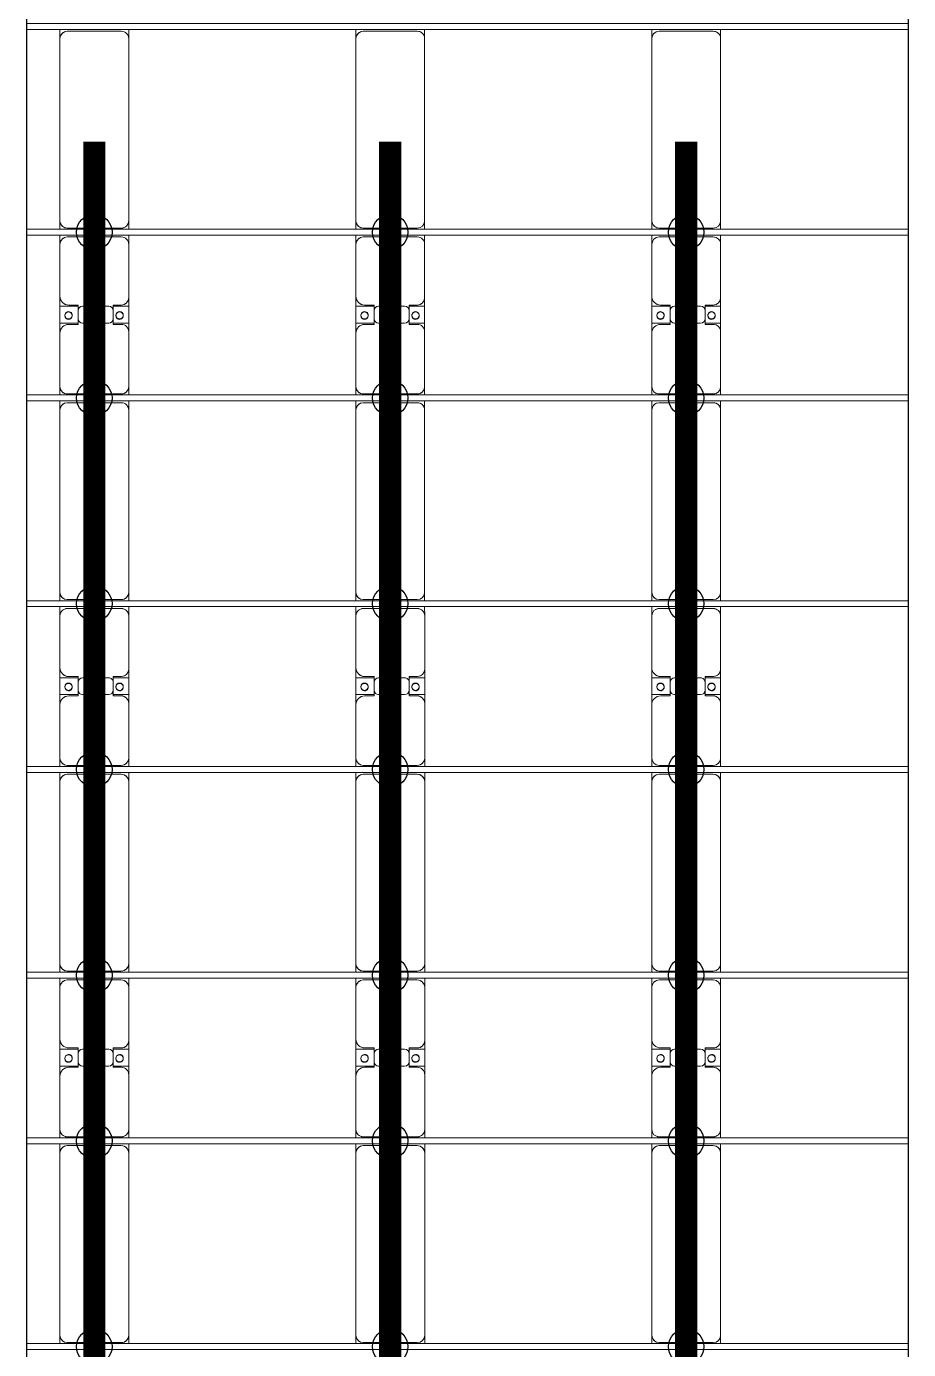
# Model space of a CAD drawing. Header units: millimetres. Extents: x -496478 to -186190, y -204059 to -87354.
# Drawn here: x -471192 to -465231, y -190189 to -181249 of the extents above; entities that cross this region are included whole.
import ezdxf

# ---------------------------------------------------------------- set-up
doc = ezdxf.new("R2010")
doc.units = ezdxf.units.MM
for name, color, linetype, lineweight in [('A-DETL-MBND', 5, 'Continuous', 9), ('A-GENM', 13, 'Continuous', 9), ('S-BEAM', 12, 'Continuous', 9)]:
    doc.layers.add(name, color=color, linetype=linetype, lineweight=lineweight)
doc.layers.add('GC-HOP 40x60 GIA CUONG', color=1, linetype='Continuous')

# ---------------------------------------------------------------- blocks, each defined once
blk = doc.blocks.new('Dai phao do pin - DẢI PHAO ĐỠ PIN-V108-BỐ TRÍ KHUNG KẾT CẤU BÈ PIN 01')
at = {"layer": 'A-DETL-MBND', "color": 8}
for p, q in [((6852.6, 241.6), (6909.7, 241.6)), ((6859.7, 191.6), (6859.7, -173.4)), ((8140.3, 241.6), (6909.7, 241.6)), ((8140.3, 241.6), (8202.6, 241.6)), ((8190.3, -173.4), (8190.3, 191.6)), ((8242.6, 241.6), (8299.7, 241.6)), ((8249.7, 191.6), (8249.7, -173.4)), ((8659.7, 241.6), (8299.7, 241.6)), ((8659.7, 241.6), (8842.2, 241.6)), ((8719.7, 118.2), (8719.7, 181.6)), ((8727.8, 241.6), (8910.3, 241.6)), ((8727.8, 118.2), (8727.8, 241.6)), ((8842.2, 241.6), (8842.2, 118.2)), ((8850.3, 181.6), (8850.3, 118.2)), ((9260.3, 241.6), (8910.3, 241.6)), ((9260.3, 241.6), (9322.6, 241.6)), ((9310.3, -173.4), (9310.3, 191.6)), ((9362.6, 241.6), (9419.7, 241.6)), ((9369.7, 191.6), (9369.7, -173.4)), ((10650.3, 241.6), (9419.7, 241.6)), ((10650.3, 241.6), (10712.6, 241.6)), ((10700.3, -173.4), (10700.3, 191.6)), ((10752.6, 241.6), (10809.7, 241.6)), ((10759.7, 191.6), (10759.7, -173.4)), ((11169.7, 241.6), (10809.7, 241.6)), ((11169.7, 241.6), (11352.2, 241.6)), ((11229.7, 118.2), (11229.7, 181.6)), ((11237.8, 241.6), (11420.3, 241.6)), ((11237.8, 118.2), (11237.8, 241.6)), ((11352.2, 241.6), (11352.2, 118.2)), ((11360.3, 181.6), (11360.3, 118.2)), ((11770.3, 241.6), (11420.3, 241.6)), ((11770.3, 241.6), (11832.6, 241.6)), ((11820.3, -173.4), (11820.3, 191.6)), ((11872.6, 241.6), (11929.7, 241.6)), ((11879.7, 191.6), (11879.7, -173.4)), ((13160.3, 241.6), (11929.7, 241.6)), ((13160.3, 241.6), (13222.6, 241.6)), ((13210.3, -173.4), (13210.3, 191.6)), ((13262.6, 241.6), (13319.7, 241.6)), ((13269.7, 191.6), (13269.7, -173.4)), ((13679.7, 241.6), (13319.7, 241.6)), ((13679.7, 241.6), (13862.2, 241.6)), ((13739.7, 118.2), (13739.7, 181.6)), ((13747.8, 241.6), (13930.3, 241.6)), ((13747.8, 118.2), (13747.8, 241.6)), ((13862.2, 241.6), (13862.2, 118.2)), ((13870.3, 181.6), (13870.3, 118.2)), ((14280.3, 241.6), (13930.3, 241.6)), ((14280.3, 241.6), (14342.6, 241.6)), ((14330.3, -173.4), (14330.3, 191.6)), ((14382.6, 241.6), (14439.7, 241.6)), ((14389.7, 191.6), (14389.7, -173.4)), ((15670.3, 241.6), (14439.7, 241.6)), ((15670.3, 241.6), (15732.6, 241.6)), ((15720.3, -173.4), (15720.3, 191.6)), ((8812.2, 118.2), (8719.7, 118.2)), ((8850.3, 118.2), (8757.8, 118.2)), ((11322.2, 118.2), (11229.7, 118.2)), ((11360.3, 118.2), (11267.8, 118.2)), ((13832.2, 118.2), (13739.7, 118.2)), ((13870.3, 118.2), (13777.8, 118.2)), ((8727.8, 88.2), (8727.8, -88.2)), ((8842.2, -88.2), (8842.2, 88.2)), ((11237.8, 88.2), (11237.8, -88.2)), ((11352.2, -88.2), (11352.2, 88.2)), ((13747.8, 88.2), (13747.8, -88.2)), ((13862.2, -88.2), (13862.2, 88.2)), ((8719.7, -173.4), (8719.7, -118.2)), ((8719.7, -118.2), (8812.2, -118.2)), ((8727.8, -223.4), (8727.8, -118.2)), ((8757.8, -118.2), (8850.3, -118.2)), ((8842.2, -118.2), (8842.2, -223.4)), ((8850.3, -118.2), (8850.3, -173.4)), ((11229.7, -173.4), (11229.7, -118.2)), ((11229.7, -118.2), (11322.2, -118.2)), ((11237.8, -223.4), (11237.8, -118.2)), ((11267.8, -118.2), (11360.3, -118.2)), ((11352.2, -118.2), (11352.2, -223.4)), ((11360.3, -118.2), (11360.3, -173.4)), ((13739.7, -173.4), (13739.7, -118.2)), ((13739.7, -118.2), (13832.2, -118.2)), ((13747.8, -223.4), (13747.8, -118.2)), ((13777.8, -118.2), (13870.3, -118.2)), ((13862.2, -118.2), (13862.2, -223.4)), ((13870.3, -118.2), (13870.3, -173.4)), ((6909.7, -223.4), (6852.6, -223.4)), ((6909.7, -223.4), (8140.3, -223.4)), ((8202.6, -223.4), (8140.3, -223.4)), ((8299.7, -223.4), (8242.6, -223.4)), ((8299.7, -223.4), (8669.7, -223.4)), ((8842.2, -223.4), (8669.7, -223.4)), ((8900.3, -223.4), (8727.8, -223.4)), ((8900.3, -223.4), (9260.3, -223.4)), ((9322.6, -223.4), (9260.3, -223.4)), ((9419.7, -223.4), (9362.6, -223.4)), ((9419.7, -223.4), (10650.3, -223.4)), ((10712.6, -223.4), (10650.3, -223.4)), ((10809.7, -223.4), (10752.6, -223.4)), ((10809.7, -223.4), (11179.7, -223.4)), ((11352.2, -223.4), (11179.7, -223.4)), ((11410.3, -223.4), (11237.8, -223.4)), ((11410.3, -223.4), (11770.3, -223.4)), ((11832.6, -223.4), (11770.3, -223.4)), ((11929.7, -223.4), (11872.6, -223.4)), ((11929.7, -223.4), (13160.3, -223.4)), ((13222.6, -223.4), (13160.3, -223.4)), ((13319.7, -223.4), (13262.6, -223.4)), ((13319.7, -223.4), (13689.7, -223.4)), ((13862.2, -223.4), (13689.7, -223.4)), ((13920, -223.4), (13747.8, -223.4)), ((13920.3, -223.4), (14280.3, -223.4)), ((14342.6, -223.4), (14280.3, -223.4)), ((14439.7, -223.4), (14382.6, -223.4)), ((14439.7, -223.4), (15670.3, -223.4)), ((15732.6, -223.4), (15670.3, -223.4))]:
    blk.add_line(p, q, dxfattribs=at)
for centre, radius, start, end in [((6909.7, 191.6), 50, 90, 180), ((6909.7, 191.6), 50, 105, 180), ((8140.3, 191.6), 50, 360, 90), ((8140.3, 191.6), 50, 15, 90), ((8299.7, 191.6), 50, 90, 180), ((8299.7, 191.6), 50, 135, 180), ((8659.7, 181.6), 60, 0, 90), ((8659.7, 181.6), 60, 0, 45), ((8778.6, 183.2), 25, 360, 180), ((8778.6, 183.2), 25, 180, 360), ((8781.4, 183.2), 25, 360, 180), ((8781.4, 183.2), 25, 180, 0), ((8781.4, 183.2), 25, 180, 195), ((8910.3, 181.6), 60, 90, 180), ((8910.3, 181.6), 60, 135, 180), ((9260.3, 191.6), 50, 360, 90), ((9260.3, 191.6), 50, 360, 45), ((9419.7, 191.6), 50, 90, 180), ((9419.7, 191.6), 50, 105, 180), ((10650.3, 191.6), 50, 360, 90), ((10650.3, 191.6), 50, 15, 90), ((10809.7, 191.6), 50, 90, 180), ((10809.7, 191.6), 50, 135, 180), ((11169.7, 181.6), 60, 0, 90), ((11169.7, 181.6), 60, 0, 45), ((11288.6, 183.2), 25, 0, 180), ((11288.6, 183.2), 25, 180, 0), ((11291.4, 183.2), 25, 360, 180), ((11291.4, 183.2), 25, 180, 360), ((11291.4, 183.2), 25, 180, 195), ((11420.3, 181.6), 60, 90, 180), ((11420.3, 181.6), 60, 135, 176.27298), ((11770.3, 191.6), 50, 0, 90), ((11770.3, 191.6), 50, 0, 45), ((11929.7, 191.6), 50, 90, 180), ((11929.7, 191.6), 50, 105, 180), ((13160.3, 191.6), 50, 0, 90), ((13160.3, 191.6), 50, 15, 90), ((13319.7, 191.6), 50, 90, 180), ((13319.7, 191.6), 50, 135, 180), ((13679.7, 181.6), 60, 0, 90), ((13679.7, 181.6), 60, 0, 45), ((13798.6, 183.2), 25, 0, 180), ((13798.6, 183.2), 25, 180, 360), ((13801.4, 183.2), 25, 360, 180), ((13801.4, 183.2), 25, 180, 0), ((13801.4, 183.2), 25, 180, 195), ((13930.3, 181.6), 60, 90, 180), ((13930.3, 181.6), 60, 135, 180), ((14280.3, 191.6), 50, 360, 90), ((14280.3, 191.6), 50, 360, 45), ((14439.7, 191.6), 50, 90, 180), ((14439.7, 191.6), 50, 105, 180), ((15670.3, 191.6), 50, 0, 90), ((15670.3, 191.6), 50, 15, 90), ((8757.8, 88.2), 30, 90, 180), ((8812.2, 88.2), 30, 360, 90), ((11267.8, 88.2), 30, 90, 180), ((11322.2, 88.2), 30, 0, 90), ((13777.8, 88.2), 30, 90, 180), ((13832.2, 88.2), 30, 0, 90), ((8757.8, -88.2), 30, 180, 270), ((8812.2, -88.2), 30, 270, 360), ((11267.8, -88.2), 30, 180, 270), ((11322.2, -88.2), 30, 270, 0), ((13777.8, -88.2), 30, 180, 270), ((13832.2, -88.2), 30, 270, 360), ((6909.7, -173.4), 50, 180, 270), ((6909.7, -173.4), 50, 180, 270), ((8140.3, -173.4), 50, 270, 360), ((8140.3, -173.4), 50, 285, 360), ((8299.7, -173.4), 50, 180, 270), ((8299.7, -173.4), 50, 180, 225), ((8669.7, -173.4), 50, 270, 0), ((8669.7, -173.4), 50, 315, 360), ((8778.6, -161.8), 25, 0, 180), ((8778.6, -161.8), 25, 180, 0), ((8781.4, -161.8), 25, 0, 180), ((8781.4, -161.8), 25, 120, 180), ((8781.4, -161.8), 25, 180, 0), ((8781.4, -161.8), 25, 75, 105), ((8778.6, -161.8), 25, 75, 90), ((8778.6, -161.8), 25, 30, 45), ((8778.6, -161.8), 25, 0, 15), ((8900.3, -173.4), 50, 180, 270), ((8900.3, -173.4), 50, 180, 225), ((9260.3, -173.4), 50, 270, 360), ((9260.3, -173.4), 50, 315, 360), ((9419.7, -173.4), 50, 180, 270), ((9419.7, -173.4), 50, 180, 270), ((10650.3, -173.4), 50, 270, 360), ((10650.3, -173.4), 50, 285, 360), ((10809.7, -173.4), 50, 180, 270), ((10809.7, -173.4), 50, 180, 225), ((11179.7, -173.4), 50, 270, 360), ((11179.7, -173.4), 50, 315, 360), ((11288.6, -161.8), 25, 0, 180), ((11288.6, -161.8), 25, 180, 0), ((11291.4, -161.8), 25, 360, 180), ((11291.4, -161.8), 25, 120, 180), ((11291.4, -161.8), 25, 180, 360), ((11291.4, -161.8), 25, 75, 105), ((11288.6, -161.8), 25, 75, 90), ((11288.6, -161.8), 25, 30, 45), ((11288.6, -161.8), 25, 0, 15), ((11410.3, -173.4), 50, 180, 270), ((11410.3, -173.4), 50, 184.43015, 225), ((11770.3, -173.4), 50, 270, 360), ((11770.3, -173.4), 50, 315, 360), ((11929.7, -173.4), 50, 180, 270), ((11929.7, -173.4), 50, 180, 270), ((13160.3, -173.4), 50, 270, 0), ((13160.3, -173.4), 50, 285, 360), ((13319.7, -173.4), 50, 180, 270), ((13319.7, -173.4), 50, 180, 225), ((13689.7, -173.4), 50, 270, 0), ((13689.7, -173.4), 50, 315, 0), ((13798.6, -161.8), 25, 0, 180), ((13798.6, -161.8), 25, 180, 0), ((13801.4, -161.8), 25, 360, 180), ((13801.4, -161.8), 25, 120, 180), ((13801.4, -161.8), 25, 180, 360), ((13801.4, -161.8), 25, 75, 105), ((13798.6, -161.8), 25, 75, 90), ((13798.6, -161.8), 25, 30, 45), ((13798.6, -161.8), 25, 360, 15), ((13920.3, -173.4), 50, 180, 270), ((13920.3, -173.4), 50, 180, 225), ((14280.3, -173.4), 50, 270, 0), ((14280.3, -173.4), 50, 315, 360), ((14439.7, -173.4), 50, 180, 270), ((14439.7, -173.4), 50, 180, 270), ((15670.3, -173.4), 50, 270, 0), ((15670.3, -173.4), 50, 285, 360)]:
    blk.add_arc(centre, radius, start, end, dxfattribs=at)
blk = doc.blocks.new('Dai phao do pin - DẢI PHAO ĐỠ PIN-V109-BỐ TRÍ KHUNG KẾT CẤU BÈ PIN 01')
at = {"layer": 'A-DETL-MBND', "color": 8}
for p, q in [((6852.6, 241.6), (6909.7, 241.6)), ((6859.7, 191.6), (6859.7, -173.4)), ((8140.3, 241.6), (6909.7, 241.6)), ((8140.3, 241.6), (8202.6, 241.6)), ((8190.3, -173.4), (8190.3, 191.6)), ((8242.6, 241.6), (8299.7, 241.6)), ((8249.7, 191.6), (8249.7, -173.4)), ((8659.7, 241.6), (8299.7, 241.6)), ((8659.7, 241.6), (8842.2, 241.6)), ((8719.7, 118.2), (8719.7, 181.6)), ((8727.8, 241.6), (8910.3, 241.6)), ((8727.8, 118.2), (8727.8, 241.6)), ((8842.2, 241.6), (8842.2, 118.2)), ((8850.3, 181.6), (8850.3, 118.2)), ((9260.3, 241.6), (8910.3, 241.6)), ((9260.3, 241.6), (9322.6, 241.6)), ((9310.3, -173.4), (9310.3, 191.6)), ((9362.6, 241.6), (9419.7, 241.6)), ((9369.7, 191.6), (9369.7, -173.4)), ((10650.3, 241.6), (9419.7, 241.6)), ((10650.3, 241.6), (10712.6, 241.6)), ((10700.3, -173.4), (10700.3, 191.6)), ((10752.6, 241.6), (10809.7, 241.6)), ((10759.7, 191.6), (10759.7, -173.4)), ((11169.7, 241.6), (10809.7, 241.6)), ((11169.7, 241.6), (11352.2, 241.6)), ((11229.7, 118.2), (11229.7, 181.6)), ((11237.8, 241.6), (11420.3, 241.6)), ((11237.8, 118.2), (11237.8, 241.6)), ((11352.2, 241.6), (11352.2, 118.2)), ((11360.3, 181.6), (11360.3, 118.2)), ((11770.3, 241.6), (11420.3, 241.6)), ((11770.3, 241.6), (11832.6, 241.6)), ((11820.3, -173.4), (11820.3, 191.6)), ((11872.6, 241.6), (11929.7, 241.6)), ((11879.7, 191.6), (11879.7, -173.4)), ((13160.3, 241.6), (11929.7, 241.6)), ((13160.3, 241.6), (13222.6, 241.6)), ((13210.3, -173.4), (13210.3, 191.6)), ((13262.6, 241.6), (13319.7, 241.6)), ((13269.7, 191.6), (13269.7, -173.4)), ((13679.7, 241.6), (13319.7, 241.6)), ((13679.7, 241.6), (13862.2, 241.6)), ((13739.7, 118.2), (13739.7, 181.6)), ((13747.8, 241.6), (13930.3, 241.6)), ((13747.8, 118.2), (13747.8, 241.6)), ((13862.2, 241.6), (13862.2, 118.2)), ((13870.3, 181.6), (13870.3, 118.2)), ((14280.3, 241.6), (13930.3, 241.6)), ((14280.3, 241.6), (14342.6, 241.6)), ((14330.3, -173.4), (14330.3, 191.6)), ((14382.6, 241.6), (14439.7, 241.6)), ((14389.7, 191.6), (14389.7, -173.4)), ((15670.3, 241.6), (14439.7, 241.6)), ((15670.3, 241.6), (15732.6, 241.6)), ((15720.3, -173.4), (15720.3, 191.6)), ((8812.2, 118.2), (8719.7, 118.2)), ((8850.3, 118.2), (8757.8, 118.2)), ((11322.2, 118.2), (11229.7, 118.2)), ((11360.3, 118.2), (11267.8, 118.2)), ((13832.2, 118.2), (13739.7, 118.2)), ((13870.3, 118.2), (13777.8, 118.2)), ((8727.8, 88.2), (8727.8, -88.2)), ((8842.2, -88.2), (8842.2, 88.2)), ((11237.8, 88.2), (11237.8, -88.2)), ((11352.2, -88.2), (11352.2, 88.2)), ((13747.8, 88.2), (13747.8, -88.2)), ((13862.2, -88.2), (13862.2, 88.2)), ((8719.7, -173.4), (8719.7, -118.2)), ((8719.7, -118.2), (8812.2, -118.2)), ((8727.8, -223.4), (8727.8, -118.2)), ((8757.8, -118.2), (8850.3, -118.2)), ((8842.2, -118.2), (8842.2, -223.4)), ((8850.3, -118.2), (8850.3, -173.4)), ((11229.7, -173.4), (11229.7, -118.2)), ((11229.7, -118.2), (11322.2, -118.2)), ((11237.8, -223.4), (11237.8, -118.2)), ((11267.8, -118.2), (11360.3, -118.2)), ((11352.2, -118.2), (11352.2, -223.4)), ((11360.3, -118.2), (11360.3, -173.4)), ((13739.7, -173.4), (13739.7, -118.2)), ((13739.7, -118.2), (13832.2, -118.2)), ((13747.8, -223.4), (13747.8, -118.2)), ((13777.8, -118.2), (13870.3, -118.2)), ((13862.2, -118.2), (13862.2, -223.4)), ((13870.3, -118.2), (13870.3, -173.4)), ((6909.7, -223.4), (6852.6, -223.4)), ((6909.7, -223.4), (8140.3, -223.4)), ((8202.6, -223.4), (8140.3, -223.4)), ((8299.7, -223.4), (8242.6, -223.4)), ((8299.7, -223.4), (8669.7, -223.4)), ((8842.2, -223.4), (8669.7, -223.4)), ((8900.3, -223.4), (8727.8, -223.4)), ((8900.3, -223.4), (9260.3, -223.4)), ((9322.6, -223.4), (9260.3, -223.4)), ((9419.7, -223.4), (9362.6, -223.4)), ((9419.7, -223.4), (10650.3, -223.4)), ((10712.6, -223.4), (10650.3, -223.4)), ((10809.7, -223.4), (10752.6, -223.4)), ((10809.7, -223.4), (11179.7, -223.4)), ((11352.2, -223.4), (11179.7, -223.4)), ((11410.3, -223.4), (11237.8, -223.4)), ((11410.3, -223.4), (11770.3, -223.4)), ((11832.6, -223.4), (11770.3, -223.4)), ((11929.7, -223.4), (11872.6, -223.4)), ((11929.7, -223.4), (13160.3, -223.4)), ((13222.6, -223.4), (13160.3, -223.4)), ((13319.7, -223.4), (13262.6, -223.4)), ((13319.7, -223.4), (13689.7, -223.4)), ((13862.2, -223.4), (13689.7, -223.4)), ((13920, -223.4), (13747.8, -223.4)), ((13920.3, -223.4), (14280.3, -223.4)), ((14342.6, -223.4), (14280.3, -223.4)), ((14439.7, -223.4), (14382.6, -223.4)), ((14439.7, -223.4), (15670.3, -223.4)), ((15732.6, -223.4), (15670.3, -223.4))]:
    blk.add_line(p, q, dxfattribs=at)
for centre, radius, start, end in [((6909.7, 191.6), 50, 90, 180), ((6909.7, 191.6), 50, 105, 180), ((8140.3, 191.6), 50, 360, 90), ((8140.3, 191.6), 50, 15, 90), ((8299.7, 191.6), 50, 90, 180), ((8299.7, 191.6), 50, 135, 180), ((8659.7, 181.6), 60, 0, 90), ((8659.7, 181.6), 60, 0, 45), ((8778.6, 183.2), 25, 360, 180), ((8778.6, 183.2), 25, 180, 360), ((8781.4, 183.2), 25, 360, 180), ((8781.4, 183.2), 25, 180, 0), ((8781.4, 183.2), 25, 180, 195), ((8910.3, 181.6), 60, 90, 180), ((8910.3, 181.6), 60, 135, 180), ((9260.3, 191.6), 50, 360, 90), ((9260.3, 191.6), 50, 360, 45), ((9419.7, 191.6), 50, 90, 180), ((9419.7, 191.6), 50, 105, 180), ((10650.3, 191.6), 50, 360, 90), ((10650.3, 191.6), 50, 15, 90), ((10809.7, 191.6), 50, 90, 180), ((10809.7, 191.6), 50, 135, 180), ((11169.7, 181.6), 60, 0, 90), ((11169.7, 181.6), 60, 0, 45), ((11288.6, 183.2), 25, 0, 180), ((11288.6, 183.2), 25, 180, 0), ((11291.4, 183.2), 25, 360, 180), ((11291.4, 183.2), 25, 180, 360), ((11291.4, 183.2), 25, 180, 195), ((11420.3, 181.6), 60, 90, 180), ((11420.3, 181.6), 60, 135, 176.07867), ((11770.3, 191.6), 50, 0, 90), ((11770.3, 191.6), 50, 0, 45), ((11929.7, 191.6), 50, 90, 180), ((11929.7, 191.6), 50, 105, 180), ((13160.3, 191.6), 50, 0, 90), ((13160.3, 191.6), 50, 15, 90), ((13319.7, 191.6), 50, 90, 180), ((13319.7, 191.6), 50, 135, 180), ((13679.7, 181.6), 60, 0, 90), ((13679.7, 181.6), 60, 0, 45), ((13798.6, 183.2), 25, 0, 180), ((13798.6, 183.2), 25, 180, 360), ((13801.4, 183.2), 25, 360, 180), ((13801.4, 183.2), 25, 180, 0), ((13801.4, 183.2), 25, 180, 195), ((13930.3, 181.6), 60, 90, 180), ((13930.3, 181.6), 60, 135, 180), ((14280.3, 191.6), 50, 360, 90), ((14280.3, 191.6), 50, 360, 45), ((14439.7, 191.6), 50, 90, 180), ((14439.7, 191.6), 50, 105, 180), ((15670.3, 191.6), 50, 0, 90), ((15670.3, 191.6), 50, 15, 90), ((8757.8, 88.2), 30, 90, 180), ((8812.2, 88.2), 30, 360, 90), ((11267.8, 88.2), 30, 90, 180), ((11322.2, 88.2), 30, 0, 90), ((13777.8, 88.2), 30, 90, 180), ((13832.2, 88.2), 30, 0, 90), ((8757.8, -88.2), 30, 180, 270), ((8812.2, -88.2), 30, 270, 360), ((11267.8, -88.2), 30, 180, 270), ((11322.2, -88.2), 30, 270, 0), ((13777.8, -88.2), 30, 180, 270), ((13832.2, -88.2), 30, 270, 360), ((6909.7, -173.4), 50, 180, 270), ((6909.7, -173.4), 50, 180, 270), ((8140.3, -173.4), 50, 270, 360), ((8140.3, -173.4), 50, 285, 360), ((8299.7, -173.4), 50, 180, 270), ((8299.7, -173.4), 50, 180, 225), ((8669.7, -173.4), 50, 270, 0), ((8669.7, -173.4), 50, 315, 360), ((8778.6, -161.8), 25, 0, 180), ((8778.6, -161.8), 25, 180, 0), ((8781.4, -161.8), 25, 0, 180), ((8781.4, -161.8), 25, 120, 180), ((8781.4, -161.8), 25, 180, 0), ((8781.4, -161.8), 25, 75, 105), ((8778.6, -161.8), 25, 75, 90), ((8778.6, -161.8), 25, 30, 45), ((8778.6, -161.8), 25, 0, 15), ((8900.3, -173.4), 50, 180, 270), ((8900.3, -173.4), 50, 180, 225), ((9260.3, -173.4), 50, 270, 360), ((9260.3, -173.4), 50, 315, 360), ((9419.7, -173.4), 50, 180, 270), ((9419.7, -173.4), 50, 180, 270), ((10650.3, -173.4), 50, 270, 360), ((10650.3, -173.4), 50, 285, 360), ((10809.7, -173.4), 50, 180, 270), ((10809.7, -173.4), 50, 180, 225), ((11179.7, -173.4), 50, 270, 360), ((11179.7, -173.4), 50, 315, 360), ((11288.6, -161.8), 25, 0, 180), ((11288.6, -161.8), 25, 180, 0), ((11291.4, -161.8), 25, 360, 180), ((11291.4, -161.8), 25, 120, 180), ((11291.4, -161.8), 25, 180, 360), ((11291.4, -161.8), 25, 75, 105), ((11288.6, -161.8), 25, 75, 90), ((11288.6, -161.8), 25, 30, 45), ((11288.6, -161.8), 25, 0, 15), ((11410.3, -173.4), 50, 180, 270), ((11410.3, -173.4), 50, 184.66327, 225), ((11770.3, -173.4), 50, 270, 360), ((11770.3, -173.4), 50, 315, 360), ((11929.7, -173.4), 50, 180, 270), ((11929.7, -173.4), 50, 180, 270), ((13160.3, -173.4), 50, 270, 0), ((13160.3, -173.4), 50, 285, 360), ((13319.7, -173.4), 50, 180, 270), ((13319.7, -173.4), 50, 180, 225), ((13689.7, -173.4), 50, 270, 0), ((13689.7, -173.4), 50, 315, 0), ((13798.6, -161.8), 25, 0, 180), ((13798.6, -161.8), 25, 180, 0), ((13801.4, -161.8), 25, 360, 180), ((13801.4, -161.8), 25, 120, 180), ((13801.4, -161.8), 25, 180, 360), ((13801.4, -161.8), 25, 75, 105), ((13798.6, -161.8), 25, 75, 90), ((13798.6, -161.8), 25, 30, 45), ((13798.6, -161.8), 25, 360, 15), ((13920.3, -173.4), 50, 180, 270), ((13920.3, -173.4), 50, 180, 225), ((14280.3, -173.4), 50, 270, 0), ((14280.3, -173.4), 50, 315, 360), ((14439.7, -173.4), 50, 180, 270), ((14439.7, -173.4), 50, 180, 270), ((15670.3, -173.4), 50, 270, 0), ((15670.3, -173.4), 50, 285, 360)]:
    blk.add_arc(centre, radius, start, end, dxfattribs=at)
blk = doc.blocks.new('Dai phao do pin - DẢI PHAO ĐỠ PIN-V110-BỐ TRÍ KHUNG KẾT CẤU BÈ PIN 01')
at = {"layer": 'A-DETL-MBND', "color": 8}
for p, q in [((6852.6, 241.6), (6909.7, 241.6)), ((6859.7, 191.6), (6859.7, -173.4)), ((8140.3, 241.6), (6909.7, 241.6)), ((8140.3, 241.6), (8202.6, 241.6)), ((8190.3, -173.4), (8190.3, 191.6)), ((8242.6, 241.6), (8299.7, 241.6)), ((8249.7, 191.6), (8249.7, -173.4)), ((8659.7, 241.6), (8299.7, 241.6)), ((8659.7, 241.6), (8842.2, 241.6)), ((8719.7, 118.2), (8719.7, 181.6)), ((8727.8, 241.6), (8910.3, 241.6)), ((8727.8, 118.2), (8727.8, 241.6)), ((8842.2, 241.6), (8842.2, 118.2)), ((8850.3, 181.6), (8850.3, 118.2)), ((9260.3, 241.6), (8910.3, 241.6)), ((9260.3, 241.6), (9322.6, 241.6)), ((9310.3, -173.4), (9310.3, 191.6)), ((9362.6, 241.6), (9419.7, 241.6)), ((9369.7, 191.6), (9369.7, -173.4)), ((10650.3, 241.6), (9419.7, 241.6)), ((10650.3, 241.6), (10712.6, 241.6)), ((10700.3, -173.4), (10700.3, 191.6)), ((10752.6, 241.6), (10809.7, 241.6)), ((10759.7, 191.6), (10759.7, -173.4)), ((11169.7, 241.6), (10809.7, 241.6)), ((11169.7, 241.6), (11352.2, 241.6)), ((11229.7, 118.2), (11229.7, 181.6)), ((11237.8, 241.6), (11420.3, 241.6)), ((11237.8, 118.2), (11237.8, 241.6)), ((11352.2, 241.6), (11352.2, 118.2)), ((11360.3, 181.6), (11360.3, 118.2)), ((11770.3, 241.6), (11420.3, 241.6)), ((11770.3, 241.6), (11832.6, 241.6)), ((11820.3, -173.4), (11820.3, 191.6)), ((11872.6, 241.6), (11929.7, 241.6)), ((11879.7, 191.6), (11879.7, -173.4)), ((13160.3, 241.6), (11929.7, 241.6)), ((13160.3, 241.6), (13222.6, 241.6)), ((13210.3, -173.4), (13210.3, 191.6)), ((13262.6, 241.6), (13319.7, 241.6)), ((13269.7, 191.6), (13269.7, -173.4)), ((13679.7, 241.6), (13319.7, 241.6)), ((13679.7, 241.6), (13862.2, 241.6)), ((13739.7, 118.2), (13739.7, 181.6)), ((13747.8, 241.6), (13930.3, 241.6)), ((13747.8, 118.2), (13747.8, 241.6)), ((13862.2, 241.6), (13862.2, 118.2)), ((13870.3, 181.6), (13870.3, 118.2)), ((14280.3, 241.6), (13930.3, 241.6)), ((14280.3, 241.6), (14342.6, 241.6)), ((14330.3, -173.4), (14330.3, 191.6)), ((14382.6, 241.6), (14439.7, 241.6)), ((14389.7, 191.6), (14389.7, -173.4)), ((15670.3, 241.6), (14439.7, 241.6)), ((15670.3, 241.6), (15732.6, 241.6)), ((15720.3, -173.4), (15720.3, 191.6)), ((8812.2, 118.2), (8719.7, 118.2)), ((8850.3, 118.2), (8757.8, 118.2)), ((11322.2, 118.2), (11229.7, 118.2)), ((11360.3, 118.2), (11267.8, 118.2)), ((13832.2, 118.2), (13739.7, 118.2)), ((13870.3, 118.2), (13777.8, 118.2)), ((8727.8, 88.2), (8727.8, -88.2)), ((8842.2, -88.2), (8842.2, 88.2)), ((11237.8, 88.2), (11237.8, -88.2)), ((11352.2, -88.2), (11352.2, 88.2)), ((13747.8, 88.2), (13747.8, -88.2)), ((13862.2, -88.2), (13862.2, 88.2)), ((8719.7, -173.4), (8719.7, -118.2)), ((8719.7, -118.2), (8812.2, -118.2)), ((8727.8, -223.4), (8727.8, -118.2)), ((8757.8, -118.2), (8850.3, -118.2)), ((8842.2, -118.2), (8842.2, -223.4)), ((8850.3, -118.2), (8850.3, -173.4)), ((11229.7, -173.4), (11229.7, -118.2)), ((11229.7, -118.2), (11322.2, -118.2)), ((11237.8, -223.4), (11237.8, -118.2)), ((11267.8, -118.2), (11360.3, -118.2)), ((11352.2, -118.2), (11352.2, -223.4)), ((11360.3, -118.2), (11360.3, -173.4)), ((13739.7, -173.4), (13739.7, -118.2)), ((13739.7, -118.2), (13832.2, -118.2)), ((13747.8, -223.4), (13747.8, -118.2)), ((13777.8, -118.2), (13870.3, -118.2)), ((13862.2, -118.2), (13862.2, -223.4)), ((13870.3, -118.2), (13870.3, -173.4)), ((6909.7, -223.4), (6852.6, -223.4)), ((6909.7, -223.4), (8140.3, -223.4)), ((8202.6, -223.4), (8140.3, -223.4)), ((8299.7, -223.4), (8242.6, -223.4)), ((8299.7, -223.4), (8669.7, -223.4)), ((8842.2, -223.4), (8669.7, -223.4)), ((8900.3, -223.4), (8727.8, -223.4)), ((8900.3, -223.4), (9260.3, -223.4)), ((9322.6, -223.4), (9260.3, -223.4)), ((9419.7, -223.4), (9362.6, -223.4)), ((9419.7, -223.4), (10650.3, -223.4)), ((10712.6, -223.4), (10650.3, -223.4)), ((10809.7, -223.4), (10752.6, -223.4)), ((10809.7, -223.4), (11179.7, -223.4)), ((11352.2, -223.4), (11179.7, -223.4)), ((11410.3, -223.4), (11237.8, -223.4)), ((11410.3, -223.4), (11770.3, -223.4)), ((11832.6, -223.4), (11770.3, -223.4)), ((11929.7, -223.4), (11872.6, -223.4)), ((11929.7, -223.4), (13160.3, -223.4)), ((13222.6, -223.4), (13160.3, -223.4)), ((13319.7, -223.4), (13262.6, -223.4)), ((13319.7, -223.4), (13689.7, -223.4)), ((13862.2, -223.4), (13689.7, -223.4)), ((13920.1, -223.4), (13747.8, -223.4)), ((13920.3, -223.4), (14280.3, -223.4)), ((14342.6, -223.4), (14280.3, -223.4)), ((14439.7, -223.4), (14382.6, -223.4)), ((14439.7, -223.4), (15670.3, -223.4)), ((15732.6, -223.4), (15670.3, -223.4))]:
    blk.add_line(p, q, dxfattribs=at)
for centre, radius, start, end in [((6909.7, 191.6), 50, 90, 180), ((6909.7, 191.6), 50, 105, 180), ((8140.3, 191.6), 50, 360, 90), ((8140.3, 191.6), 50, 15, 90), ((8299.7, 191.6), 50, 90, 180), ((8299.7, 191.6), 50, 135, 180), ((8659.7, 181.6), 60, 0, 90), ((8659.7, 181.6), 60, 0, 45), ((8778.6, 183.2), 25, 360, 180), ((8778.6, 183.2), 25, 180, 360), ((8781.4, 183.2), 25, 360, 180), ((8781.4, 183.2), 25, 180, 0), ((8781.4, 183.2), 25, 180, 195), ((8910.3, 181.6), 60, 90, 180), ((8910.3, 181.6), 60, 135, 180), ((9260.3, 191.6), 50, 360, 90), ((9260.3, 191.6), 50, 360, 45), ((9419.7, 191.6), 50, 90, 180), ((9419.7, 191.6), 50, 105, 180), ((10650.3, 191.6), 50, 360, 90), ((10650.3, 191.6), 50, 15, 90), ((10809.7, 191.6), 50, 90, 180), ((10809.7, 191.6), 50, 135, 180), ((11169.7, 181.6), 60, 0, 90), ((11169.7, 181.6), 60, 0, 45), ((11288.6, 183.2), 25, 0, 180), ((11288.6, 183.2), 25, 180, 0), ((11291.4, 183.2), 25, 360, 180), ((11291.4, 183.2), 25, 180, 360), ((11291.4, 183.2), 25, 180, 195), ((11420.3, 181.6), 60, 90, 180), ((11420.3, 181.6), 60, 135, 175.88437), ((11770.3, 191.6), 50, 0, 90), ((11770.3, 191.6), 50, 0, 45), ((11929.7, 191.6), 50, 90, 180), ((11929.7, 191.6), 50, 105, 180), ((13160.3, 191.6), 50, 0, 90), ((13160.3, 191.6), 50, 15, 90), ((13319.7, 191.6), 50, 90, 180), ((13319.7, 191.6), 50, 135, 180), ((13679.7, 181.6), 60, 0, 90), ((13679.7, 181.6), 60, 0, 45), ((13798.6, 183.2), 25, 0, 180), ((13798.6, 183.2), 25, 180, 360), ((13801.4, 183.2), 25, 360, 180), ((13801.4, 183.2), 25, 180, 0), ((13801.4, 183.2), 25, 180, 195), ((13930.3, 181.6), 60, 90, 180), ((13930.3, 181.6), 60, 135, 180), ((14280.3, 191.6), 50, 360, 90), ((14280.3, 191.6), 50, 360, 45), ((14439.7, 191.6), 50, 90, 180), ((14439.7, 191.6), 50, 105, 180), ((15670.3, 191.6), 50, 0, 90), ((15670.3, 191.6), 50, 15, 90), ((8757.8, 88.2), 30, 90, 180), ((8812.2, 88.2), 30, 360, 90), ((11267.8, 88.2), 30, 90, 180), ((11322.2, 88.2), 30, 0, 90), ((13777.8, 88.2), 30, 90, 180), ((13832.2, 88.2), 30, 0, 90), ((8757.8, -88.2), 30, 180, 270), ((8812.2, -88.2), 30, 270, 360), ((11267.8, -88.2), 30, 180, 270), ((11322.2, -88.2), 30, 270, 0), ((13777.8, -88.2), 30, 180, 270), ((13832.2, -88.2), 30, 270, 360), ((6909.7, -173.4), 50, 180, 270), ((6909.7, -173.4), 50, 180, 225), ((8140.3, -173.4), 50, 270, 360), ((8140.3, -173.4), 50, 315, 360), ((8299.7, -173.4), 50, 180, 270), ((8299.7, -173.4), 50, 180, 225), ((8669.7, -173.4), 50, 270, 0), ((8669.7, -173.4), 50, 315, 360), ((8778.6, -161.8), 25, 0, 180), ((8778.6, -161.8), 25, 180, 0), ((8781.4, -161.8), 25, 0, 180), ((8781.4, -161.8), 25, 120, 180), ((8781.4, -161.8), 25, 180, 0), ((8781.4, -161.8), 25, 75, 105), ((8778.6, -161.8), 25, 75, 90), ((8778.6, -161.8), 25, 30, 45), ((8778.6, -161.8), 25, 0, 15), ((8900.3, -173.4), 50, 180, 270), ((8900.3, -173.4), 50, 180, 225), ((9260.3, -173.4), 50, 270, 360), ((9260.3, -173.4), 50, 315, 360), ((9419.7, -173.4), 50, 180, 270), ((9419.7, -173.4), 50, 180, 225), ((10650.3, -173.4), 50, 270, 360), ((10650.3, -173.4), 50, 315, 360), ((10809.7, -173.4), 50, 180, 270), ((10809.7, -173.4), 50, 180, 225), ((11179.7, -173.4), 50, 270, 360), ((11179.7, -173.4), 50, 315, 360), ((11288.6, -161.8), 25, 0, 180), ((11288.6, -161.8), 25, 180, 0), ((11291.4, -161.8), 25, 360, 180), ((11291.4, -161.8), 25, 120, 180), ((11291.4, -161.8), 25, 180, 360), ((11291.4, -161.8), 25, 75, 105), ((11288.6, -161.8), 25, 75, 90), ((11288.6, -161.8), 25, 30, 45), ((11288.6, -161.8), 25, 0, 15), ((11410.3, -173.4), 50, 180, 270), ((11410.3, -173.4), 50, 184.89639, 225), ((11770.3, -173.4), 50, 270, 360), ((11770.3, -173.4), 50, 315, 360), ((11929.7, -173.4), 50, 180, 270), ((11929.7, -173.4), 50, 180, 225), ((13160.3, -173.4), 50, 270, 0), ((13160.3, -173.4), 50, 315, 360), ((13319.7, -173.4), 50, 180, 270), ((13319.7, -173.4), 50, 180, 225), ((13689.7, -173.4), 50, 270, 0), ((13689.7, -173.4), 50, 315, 0), ((13798.6, -161.8), 25, 0, 180), ((13798.6, -161.8), 25, 180, 0), ((13801.4, -161.8), 25, 360, 180), ((13801.4, -161.8), 25, 120, 180), ((13801.4, -161.8), 25, 180, 360), ((13801.4, -161.8), 25, 75, 105), ((13798.6, -161.8), 25, 75, 90), ((13798.6, -161.8), 25, 30, 45), ((13798.6, -161.8), 25, 360, 15), ((13920.3, -173.4), 50, 180, 270), ((13920.3, -173.4), 50, 180, 225), ((14280.3, -173.4), 50, 270, 0), ((14280.3, -173.4), 50, 315, 360), ((14439.7, -173.4), 50, 180, 270), ((14439.7, -173.4), 50, 180, 225), ((15670.3, -173.4), 50, 270, 0), ((15670.3, -173.4), 50, 315, 360), ((6909.7, -173.4), 50, 233.98405, 270), ((8140.3, -173.4), 50, 285, 300), ((9419.7, -173.4), 50, 234.04679, 270), ((10650.3, -173.4), 50, 285, 300), ((11929.7, -173.4), 50, 234.10952, 270), ((13160.3, -173.4), 50, 285, 300), ((14439.7, -173.4), 50, 234.17226, 270), ((15670.3, -173.4), 50, 285, 300)]:
    blk.add_arc(centre, radius, start, end, dxfattribs=at)
blk = doc.blocks.new('Dầm C52 - Dầm C52-25118-BỐ TRÍ KHUNG KẾT CẤU BÈ PIN 01')
at = {"layer": 'S-BEAM', "color": 1}
for p, q in [((1403.8, 20), (7363.8, 20)), ((7363.8, -20), (1403.8, -20))]:
    blk.add_line(p, q, dxfattribs=at)
blk = doc.blocks.new('Dầm C52 - Dầm C52-25227-BỐ TRÍ KHUNG KẾT CẤU BÈ PIN 01')
at = {"layer": 'S-BEAM', "color": 1}
for p, q in [((-11647.4, 20), (-5687.4, 20)), ((-5687.4, -20), (-11647.4, -20))]:
    blk.add_line(p, q, dxfattribs=at)
blk = doc.blocks.new('Dầm C52 - Hộp 40x60-25785-BỐ TRÍ KHUNG KẾT CẤU BÈ PIN 01')
at = {"layer": 'S-BEAM', "color": 3, "lineweight": 25}
blk.add_line((-44702.3, 20), (44702.3, 20), dxfattribs=at)
blk = doc.blocks.new('Dầm C52 - Hộp 40x60-25870-BỐ TRÍ KHUNG KẾT CẤU BÈ PIN 01')
at = {"layer": 'S-BEAM', "color": 3, "lineweight": 25}
blk.add_line((37172.3, -20), (-37172.3, -20), dxfattribs=at)
blk = doc.blocks.new('HOBANMONG_BEPIN 1_rvt-1-BỐ TRÍ KHUNG KẾT CẤU BÈ PIN 01')
at = {"layer": 'A-GENM', "lineweight": 9, "rotation": 90.00075860989342}
for name, p in [('Dai phao do pin - DẢI PHAO ĐỠ PIN-V110-BỐ TRÍ KHUNG KẾT CẤU BÈ PIN 01', (-470724.5, -197002.1)), ('Dai phao do pin - DẢI PHAO ĐỠ PIN-V109-BỐ TRÍ KHUNG KẾT CẤU BÈ PIN 01', (-468724.5, -197002.1)), ('Dai phao do pin - DẢI PHAO ĐỠ PIN-V108-BỐ TRÍ KHUNG KẾT CẤU BÈ PIN 01', (-466724.5, -197002.1))]:
    blk.add_blockref(name, p, dxfattribs=at)
at = {"layer": 'S-BEAM', "lineweight": 9}
for name, p, rotation in [('Dầm C52 - Hộp 40x60-25785-BỐ TRÍ KHUNG KẾT CẤU BÈ PIN 01', (-465211.9, -155049.4), 90.00075860989166), ('Dầm C52 - Hộp 40x60-25870-BỐ TRÍ KHUNG KẾT CẤU BÈ PIN 01', (-471211.8, -162579.5), 90.00075860989166), ('Dầm C52 - Dầm C52-25118-BỐ TRÍ KHUNG KẾT CẤU BÈ PIN 01', (-463827.7, -181249.4), 180.0007586094741), ('Dầm C52 - Dầm C52-25118-BỐ TRÍ KHUNG KẾT CẤU BÈ PIN 01', (-463827.7, -182639.4), 180.0007586094741), ('Dầm C52 - Dầm C52-25118-BỐ TRÍ KHUNG KẾT CẤU BÈ PIN 01', (-463827.7, -183759.4), 180.0007586094741), ('Dầm C52 - Dầm C52-25118-BỐ TRÍ KHUNG KẾT CẤU BÈ PIN 01', (-463827.7, -185149.4), 180.0007586094741), ('Dầm C52 - Dầm C52-25227-BỐ TRÍ KHUNG KẾT CẤU BÈ PIN 01', (-476878.9, -186269.6), 180.0007586094741), ('Dầm C52 - Dầm C52-25227-BỐ TRÍ KHUNG KẾT CẤU BÈ PIN 01', (-476878.9, -187659.6), 180.0007586094741), ('Dầm C52 - Dầm C52-25227-BỐ TRÍ KHUNG KẾT CẤU BÈ PIN 01', (-476878.9, -188779.6), 180.0007586094741), ('Dầm C52 - Dầm C52-25227-BỐ TRÍ KHUNG KẾT CẤU BÈ PIN 01', (-476878.9, -190169.6), 180.0007586094741)]:
    blk.add_blockref(name, p, dxfattribs=dict(at, rotation=rotation))

msp = doc.modelspace()

# ---------------------------------------------------------------- linework, layer by layer
at = {"layer": 'GC-HOP 40x60 GIA CUONG', "const_width": 150}
for points in [[(-470734, -197028.3), (-470734, -182028.3)], [(-468734, -197028.3), (-468734, -182028.3)], [(-466734, -197028.3), (-466734, -182028.3)]]:
    msp.add_lwpolyline(points, dxfattribs=at)
at = {"layer": 'GC-HOP 40x60 GIA CUONG'}
for centre in [(-470734, -182639.4), (-468734, -182639.4), (-466734, -182639.4), (-470734, -183759.4), (-468734, -183759.4), (-466734, -183759.4), (-470734, -185149.4), (-468734, -185149.4), (-466734, -185149.4), (-470734, -186269.6), (-468734, -186269.6), (-466734, -186269.6), (-470734, -187659.6), (-468734, -187659.6), (-466734, -187659.6), (-470734, -188779.6), (-468734, -188779.6), (-466734, -188779.6), (-470734, -190169.6), (-468734, -190169.6), (-466734, -190169.6)]:
    msp.add_circle(centre, 120, dxfattribs=at)

# ---------------------------------------------------------------- block references
at = {"lineweight": 5}
msp.add_blockref('HOBANMONG_BEPIN 1_rvt-1-BỐ TRÍ KHUNG KẾT CẤU BÈ PIN 01', (0, 0), dxfattribs=at)

doc.saveas('drawing.dxf')
